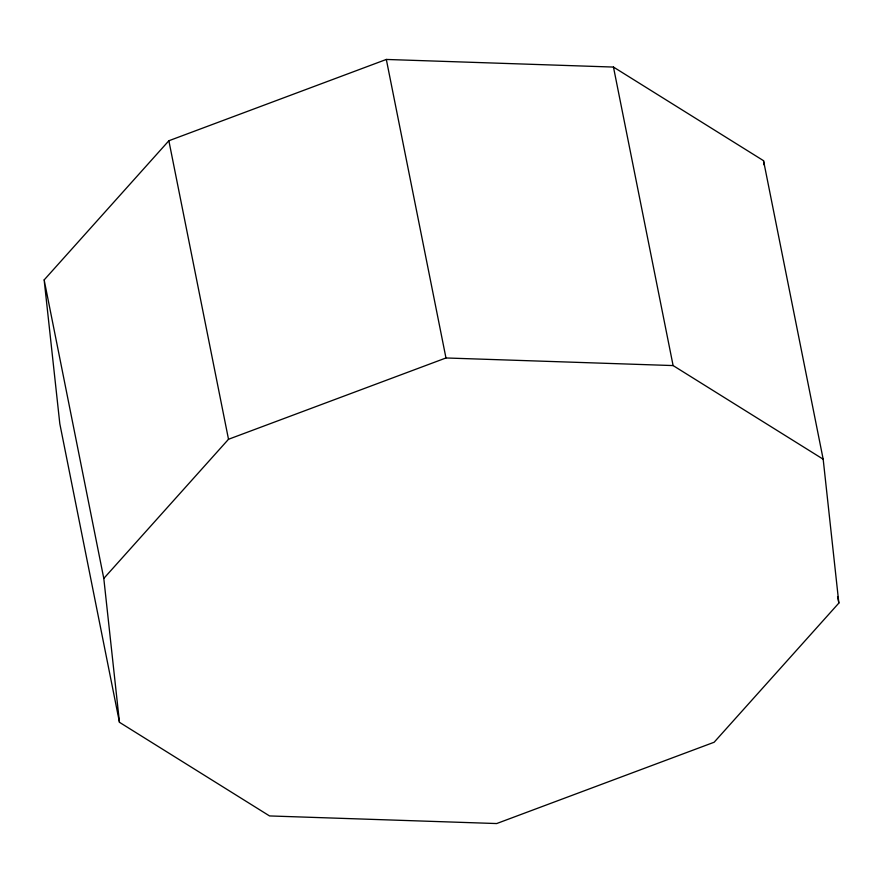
<?xml version="1.0" encoding="UTF-8"?>
<svg xmlns="http://www.w3.org/2000/svg" width="883" height="883" viewBox="0 0 883 883"><rect width="100%" height="100%" fill="white"/><g stroke="black" fill="none" stroke-linecap="round" stroke-linejoin="round"><path stroke-width="1.32" d="M44.15 279.922L168.863 140.75L386.324 59.448L613.464 67.064L763.53 160.684L823.177 459.204L838.85 603.078L714.137 742.25L496.676 823.552L269.536 815.936L119.47 722.316L59.823 423.796L44.15 279.922L103.797 578.442L119.47 722.316M103.797 578.442L228.509 439.27L445.97 357.968L673.111 365.573L823.177 459.204M837.559 596.588L838.85 603.078M613.464 67.064L673.111 365.573M386.324 59.448L445.97 357.968M168.863 140.75L228.509 439.27M763.53 160.684L763.972 164.79"/></g></svg>
